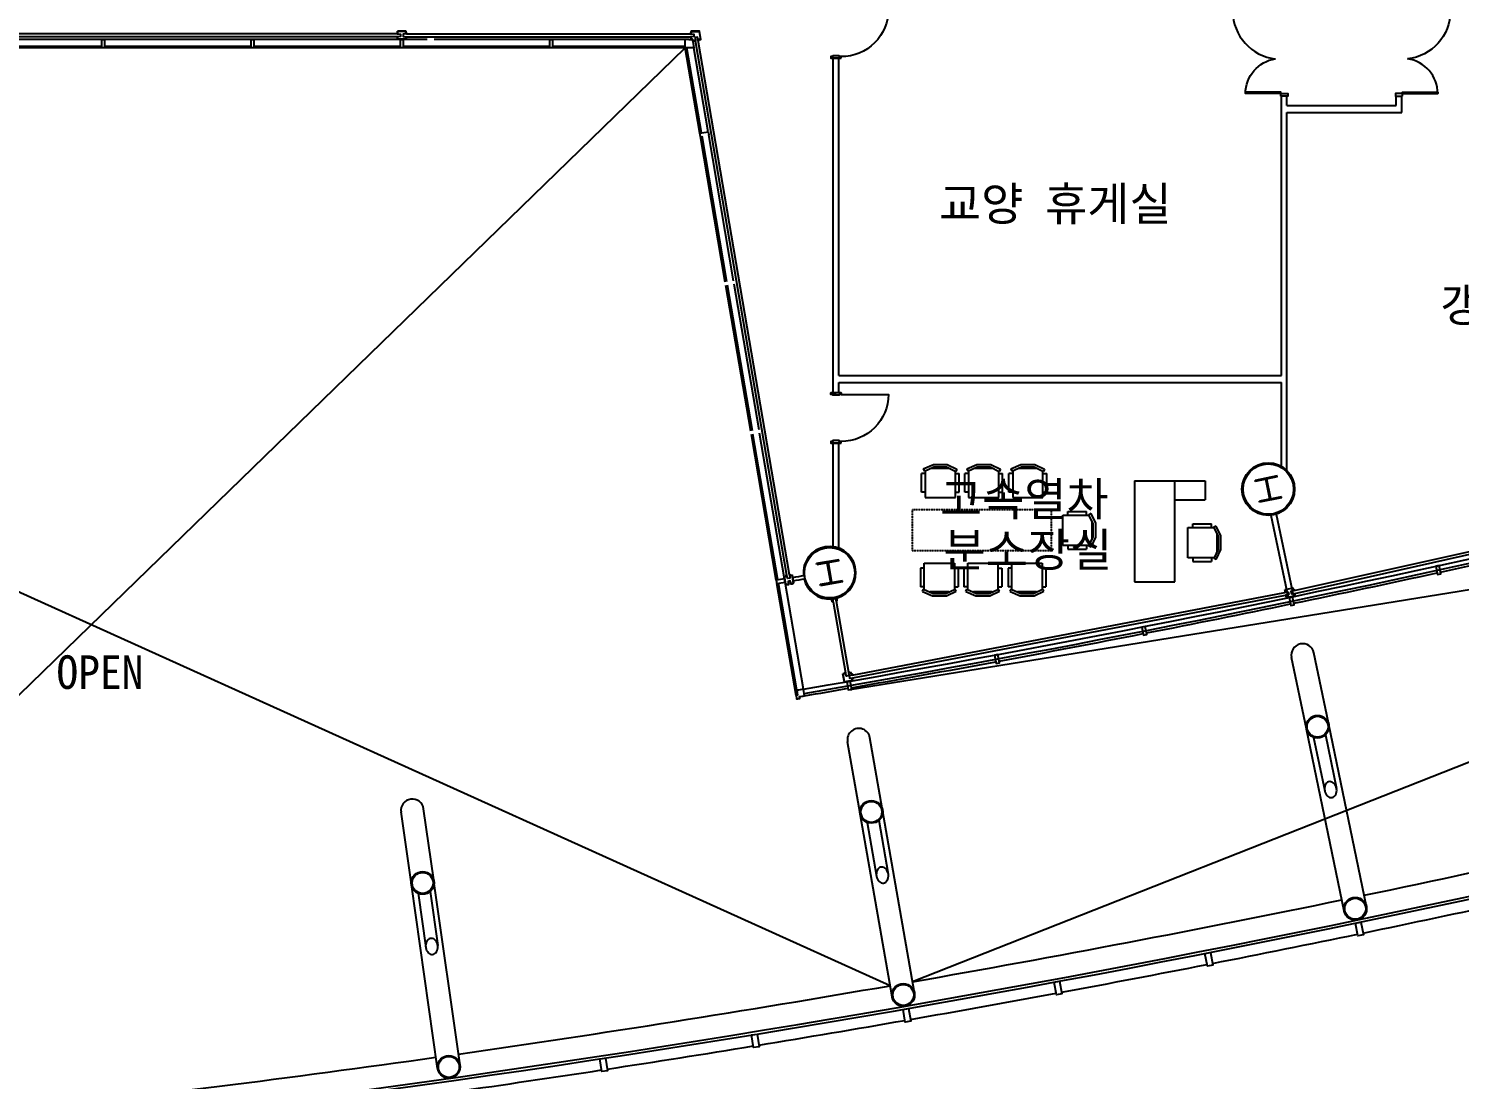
# Model space of a CAD drawing. Header units: millimetres. Extents: x -90599 to 108401, y -635096 to -480023.
# Drawn here: x 26234 to 51774, y -602418 to -583655 of the extents above; entities that cross this region are included whole.
import ezdxf

# ---------------------------------------------------------------- set-up
doc = ezdxf.new("R2010")
doc.units = ezdxf.units.MM
doc.linetypes.add('HIDDEN', pattern=[0.375, 0.25, -0.125])
doc.layers.add('TT-BASE', color=253, linetype='Continuous')
doc.styles.get("Standard").update_dxf_attribs({"font": 'GulimChe.ttf'})

# ---------------------------------------------------------------- blocks, each defined once
blk = doc.blocks.new('1P-F407')
at = {"color": 0}
for p, q in [((-336, -12), (-137, 79)), ((-315, -57), (-126, 29)), ((186, 0), (-186, 0)), ((-137, 79), (139, 79)), ((-126, 29), (127, 29)), ((127, 29), (310, -59)), ((139, 79), (331, -14)), ((-300, -104), (-375, -104)), ((-375, -475), (-375, -104)), ((-336, -12), (-315, -57)), ((-300, -50), (-300, -575)), ((300, -575), (300, -54)), ((300, -104), (375, -104)), ((331, -14), (310, -59)), ((375, -475), (375, -104)), ((-300, -475), (-375, -475)), ((300, -475), (375, -475)), ((-300, -575), (300, -575))]:
    blk.add_line(p, q, dxfattribs=at)

msp = doc.modelspace()

# ---------------------------------------------------------------- linework, layer by layer
at = {"layer": 'TT-BASE', "linetype": 'Continuous'}
for p, q in [((89710, -581846), (42012, -600675)), ((17596, -603778), (37955, -584001)), ((40896, -595459), (91844, -587225)), ((15372, -588876), (41612, -600744))]:
    msp.add_line(p, q, dxfattribs=at)
at = {"layer": 'TT-BASE'}
for p, q in [((32811, -583751), (24956, -583751)), ((32811, -583801), (24956, -583801)), ((32971, -583701), (32821, -583701)), ((32821, -583731), (32821, -583701)), ((32821, -583851), (32821, -583821)), ((32966, -583706), (32826, -583706)), ((32826, -583752), (32826, -583706)), ((32826, -583846), (32826, -583800)), ((32966, -583846), (32826, -583846)), ((32966, -583752), (32966, -583706)), ((32966, -583846), (32966, -583800)), ((32971, -583731), (32971, -583701)), ((32971, -583851), (32971, -583821)), ((32981, -583751), (38048, -583751)), ((32981, -583801), (38048, -583801)), ((33346, -583851), (24996, -583851)), ((24996, -583971), (27538, -583971)), ((37955, -584001), (24996, -584001)), ((27588, -583971), (30204, -583971)), ((30254, -583971), (32871, -583971)), ((32971, -583851), (32821, -583851)), ((32921, -583971), (35538, -583971)), ((38018, -583851), (33471, -583851)), ((35588, -583971), (37955, -583971)), ((38215, -585521), (37955, -584001)), ((38244, -585516), (37985, -584001)), ((38363, -585496), (38107, -584001)), ((39768, -593419), (38137, -583875)), ((39817, -593410), (38186, -583867)), ((40741, -584185), (40551, -584185)), ((40596, -590158), (40596, -584185)), ((40696, -589851), (40696, -584185)), ((48596, -589851), (48596, -584862)), ((48696, -585026), (48696, -584862)), ((48696, -585026), (48696, -584862)), ((50646, -585026), (50646, -584862)), ((50746, -585151), (50746, -584862)), ((48696, -585026), (50646, -585026)), ((48696, -591574), (48696, -585151)), ((48696, -585151), (50746, -585151)), ((38670, -588183), (38225, -585580)), ((38699, -588178), (38255, -585575)), ((38818, -588157), (38373, -585555)), ((39125, -590844), (38680, -588242)), ((39154, -590839), (38709, -588237)), ((39273, -590819), (38828, -588216)), ((40696, -589851), (48596, -589851)), ((40696, -589976), (48596, -589976)), ((40696, -590158), (40696, -589976)), ((48596, -591492), (48596, -589976)), ((40741, -590158), (40551, -590158)), ((39580, -593505), (39135, -590903)), ((39609, -593500), (39164, -590898)), ((39728, -593480), (39283, -590878)), ((40741, -591058), (40551, -591058)), ((40596, -592926), (40596, -591058)), ((40696, -592953), (40696, -591058)), ((45977, -591732), (45977, -593536)), ((45977, -591732), (47237, -591732)), ((46697, -593536), (46697, -591732)), ((47237, -591732), (47237, -592069)), ((48519, -591641), (48127, -591722)), ((48131, -591742), (48127, -591722)), ((48523, -591661), (48131, -591742)), ((48390, -592056), (48317, -591703)), ((48410, -592052), (48337, -591699)), ((48523, -591661), (48519, -591641)), ((48596, -592013), (48204, -592094)), ((48600, -592033), (48596, -592013)), ((48826, -593690), (56498, -591975)), ((46697, -592069), (47237, -592069)), ((48208, -592114), (48204, -592094)), ((48600, -592033), (48208, -592114)), ((48837, -593739), (56510, -592024)), ((48410, -592345), (48715, -593816)), ((48506, -592325), (48811, -593796)), ((40694, -593140), (40300, -593209)), ((40304, -593229), (40300, -593209)), ((40698, -593160), (40304, -593229)), ((40553, -593551), (40491, -593196)), ((40572, -593547), (40511, -593193)), ((40698, -593160), (40694, -593140)), ((39720, -593436), (39749, -593431)), ((39745, -593584), (39720, -593436)), ((39726, -593440), (39771, -593432)), ((39749, -593578), (39726, -593440)), ((40064, -595451), (39738, -593539)), ((39818, -593424), (39864, -593416)), ((39838, -593415), (39868, -593410)), ((39842, -593562), (39887, -593554)), ((39887, -593554), (39864, -593416)), ((39893, -593558), (39868, -593410)), ((40760, -593514), (40366, -593583)), ((40763, -593534), (40369, -593603)), ((40763, -593534), (40760, -593514)), ((45977, -593536), (46697, -593536)), ((39932, -595565), (39590, -593565)), ((39946, -595471), (39619, -593559)), ((39745, -593584), (39775, -593579)), ((39749, -593578), (39795, -593570)), ((39864, -593563), (39893, -593558)), ((40369, -593603), (40366, -593583)), ((40937, -595198), (48659, -593725)), ((40945, -595247), (48669, -593774)), ((48806, -593644), (48659, -593674)), ((48665, -593703), (48659, -593674)), ((48802, -593649), (48665, -593678)), ((48674, -593723), (48665, -593678)), ((48689, -593821), (48683, -593791)), ((48693, -593815), (48684, -593770)), ((48836, -593790), (48689, -593821)), ((48830, -593787), (48693, -593815)), ((48811, -593695), (48802, -593649)), ((48812, -593673), (48806, -593644)), ((48830, -593787), (48821, -593741)), ((48836, -593790), (48830, -593761)), ((40596, -593888), (40818, -595158)), ((40646, -593880), (40867, -595149)), ((49436, -596053), (49176, -594800)), ((49043, -596159), (48778, -594882)), ((40800, -595171), (40770, -595176)), ((40796, -595324), (40770, -595176)), ((40822, -595172), (40776, -595180)), ((40800, -595318), (40776, -595180)), ((40944, -595298), (40796, -595324)), ((40938, -595294), (40800, -595318)), ((40914, -595156), (40869, -595164)), ((40918, -595151), (40889, -595156)), ((40922, -595202), (40914, -595156)), ((40923, -595180), (40918, -595151)), ((40938, -595294), (40930, -595249)), ((40944, -595298), (40939, -595269)), ((50114, -599329), (49441, -596080)), ((41472, -597578), (41252, -596318)), ((49716, -599412), (49043, -596163)), ((49171, -596312), (49369, -597266)), ((49383, -596268), (49581, -597222)), ((41076, -597672), (40852, -596388)), ((33465, -598853), (33284, -597586)), ((42047, -600875), (41477, -597606)), ((33066, -598935), (32882, -597643)), ((41647, -600945), (41077, -597676)), ((41200, -597829), (41367, -598789)), ((41413, -597792), (41580, -598752)), ((33936, -602166), (33469, -598881)), ((33534, -602223), (33066, -598938)), ((33185, -599095), (33322, -600060)), ((33399, -599065), (33536, -600029))]:
    msp.add_line(p, q, dxfattribs=at)
for points in [[(40741, -583315), (41581, -583315, -0.414214), (40741, -584155, -0.414214)], [(48584, -583345), (47729, -583345, 0.383608), (48493, -584195, 0.383608)], [(50759, -583345), (51614, -583345, -0.383608), (50849, -584195, -0.383608)], [(48584, -584817), (47955, -584817, -0.372662), (48493, -584195, -0.372662)], [(50759, -584817), (51387, -584817, 0.372662), (50849, -584195, 0.372662)], [(38225, -585580), (38215, -585521, 0.000151), (38363, -585496), (38373, -585555)], [(40741, -590188), (41581, -590188, -0.414214), (40741, -591028, -0.414214)], [(40085, -595569), (40064, -595451, -0.000117), (39946, -595471), (39961, -595559, -0.000029), (39932, -595565), (39942, -595624, 0.000059), (40001, -595614), (39996, -595584, 0.000088), (40085, -595569, 0.000088)]]:
    msp.add_lwpolyline(points, format="xyb", dxfattribs=at)
for points in [[(32821, -583731), (32811, -583731), (32811, -583751), (32871, -583756), (32871, -583796), (32811, -583801), (32811, -583821), (32821, -583821)], [(32971, -583731), (32981, -583731), (32981, -583751), (32921, -583756), (32921, -583796), (32981, -583801), (32981, -583821), (32971, -583821)], [(38058, -583731), (38048, -583731), (38048, -583751), (38108, -583756), (38108, -583796), (38048, -583801), (38048, -583821), (38058, -583821)], [(38204, -583854), (38233, -583849), (38208, -583701), (38058, -583701), (38058, -583731)], [(38058, -583821), (38058, -583851), (38082, -583851), (38086, -583874), (38115, -583869)], [(38063, -583752), (38063, -583706), (38204, -583706), (38228, -583845), (38182, -583852)], [(38135, -583860), (38090, -583868), (38086, -583846), (38063, -583846), (38063, -583800)], [(38204, -583854), (38206, -583864), (38186, -583867), (38171, -583809), (38131, -583816), (38137, -583875), (38117, -583879), (38115, -583869)], [(38018, -583851), (38082, -583851), (38107, -584001), (37955, -584001), (37955, -583851)], [(48584, -584817), (48584, -584791), (47955, -584791), (47955, -584817)], [(50759, -584817), (50759, -584791), (51387, -584791), (51387, -584817)], [(40709, -590158), (40741, -590158), (40741, -590188), (40701, -590188), (40701, -590203), (40591, -590203), (40591, -590188), (40551, -590188), (40551, -590158), (40651, -590158)], [(39838, -593415), (39836, -593406), (39817, -593409), (39822, -593469), (39783, -593476), (39767, -593417), (39748, -593421), (39749, -593431)], [(39864, -593563), (39865, -593573), (39845, -593577), (39830, -593518), (39791, -593525), (39796, -593585), (39776, -593588), (39775, -593579)], [(48665, -593703), (48655, -593705), (48659, -593725), (48719, -593718), (48727, -593757), (48669, -593774), (48673, -593793), (48683, -593791)], [(48812, -593673), (48822, -593671), (48826, -593690), (48768, -593708), (48776, -593747), (48836, -593739), (48840, -593759), (48830, -593761)], [(40642, -593865), (40663, -593861), (40654, -593812), (40566, -593828), (40574, -593877), (40595, -593873)], [(40889, -595156), (40887, -595146), (40867, -595149), (40873, -595209), (40833, -595216), (40818, -595158), (40798, -595161), (40800, -595171)], [(40923, -595180), (40933, -595178), (40937, -595198), (40878, -595213), (40885, -595253), (40945, -595247), (40949, -595267), (40939, -595269)]]:
    msp.add_lwpolyline(points, dxfattribs=at)
for points in [[(27588, -584001), (27538, -584001), (27538, -583851), (27588, -583851)], [(30254, -584001), (30204, -584001), (30204, -583851), (30254, -583851)], [(32921, -584001), (32871, -584001), (32871, -583851), (32921, -583851)], [(35588, -584001), (35538, -584001), (35538, -583851), (35588, -583851)], [(40741, -584185), (40741, -584155), (40701, -584155), (40701, -584140), (40591, -584140), (40591, -584155), (40551, -584155), (40551, -584185)], [(48584, -584862), (48584, -584817), (48709, -584817), (48709, -584862)], [(50759, -584862), (50759, -584817), (50634, -584817), (50634, -584862)], [(40741, -591058), (40741, -591028), (40701, -591028), (40701, -591013), (40591, -591013), (40591, -591028), (40551, -591028), (40551, -591058)], [(51412, -593242), (51353, -593255), (51385, -593402), (51444, -593389)], [(40596, -593888), (40593, -593838), (40632, -593831), (40646, -593880), (40660, -593877), (40659, -593867), (40669, -593865), (40658, -593806), (40560, -593823), (40570, -593883), (40580, -593881), (40582, -593891)], [(48792, -593800), (48733, -593812), (48764, -593959), (48823, -593946)], [(46167, -594329), (46108, -594341), (46137, -594488), (46196, -594476)], [(43536, -594831), (43477, -594842), (43504, -594990), (43563, -594979)], [(40900, -595306), (40841, -595316), (40866, -595464), (40926, -595454)], [(50016, -599608), (50062, -599834), (49964, -599854), (49918, -599629)], [(47329, -600151), (47373, -600376), (47275, -600396), (47231, -600170)], [(44637, -600665), (44679, -600891), (44581, -600909), (44539, -600683)], [(41940, -601151), (41980, -601377), (41881, -601394), (41842, -601168)], [(39238, -601608), (39275, -601835), (39176, -601851), (39139, -601624)], [(36531, -602037), (36566, -602265), (36467, -602280), (36432, -602052)]]:
    msp.add_lwpolyline(points, close=True, dxfattribs=at)
at = {"layer": 'TT-BASE', "linetype": 'HIDDEN'}
msp.add_lwpolyline([(42005, -592251), (42005, -592972), (44492, -592972), (44492, -592251)], close=True, dxfattribs=at)
at = {"layer": 'TT-BASE'}
msp.add_lwpolyline([(39738, -593539), (39728, -593480, -0.000149), (39580, -593505), (39590, -593565, 0.000149)], format="xyb", close=True, dxfattribs=at)
at = {"layer": 'TT-BASE', "flags": 128}
for points in [[(49500, -597386), (49519, -597380), (49537, -597369), (49553, -597353), (49566, -597334), (49576, -597311), (49582, -597286), (49584, -597259), (49582, -597232), (49577, -597205), (49567, -597180), (49555, -597157), (49539, -597137), (49521, -597121), (49501, -597109), (49481, -597102), (49460, -597101), (49440, -597104), (49421, -597113), (49404, -597126), (49389, -597144), (49378, -597165), (49370, -597189), (49366, -597215), (49366, -597242), (49370, -597269), (49377, -597296), (49388, -597320), (49402, -597342), (49419, -597360), (49438, -597374), (49458, -597383), (49479, -597387)], [(41494, -598913), (41514, -598908), (41533, -598897), (41549, -598882), (41562, -598863), (41573, -598841), (41580, -598816), (41583, -598789), (41582, -598762), (41577, -598735), (41568, -598709), (41556, -598685), (41541, -598665), (41524, -598648), (41505, -598636), (41484, -598629), (41464, -598626), (41443, -598629), (41424, -598637), (41407, -598650), (41392, -598667), (41380, -598688), (41371, -598712), (41366, -598738), (41365, -598765), (41368, -598792), (41375, -598819), (41385, -598843), (41398, -598865), (41415, -598884), (41433, -598899), (41453, -598908), (41474, -598913)], [(33445, -600188), (33465, -600183), (33484, -600173), (33500, -600159), (33515, -600140), (33526, -600118), (33533, -600093), (33537, -600067), (33537, -600039), (33533, -600012), (33525, -599986), (33514, -599962), (33500, -599941), (33483, -599924), (33464, -599911), (33444, -599903), (33423, -599900), (33403, -599903), (33383, -599910), (33366, -599922), (33350, -599939), (33337, -599959), (33328, -599983), (33322, -600009), (33320, -600036), (33322, -600063), (33328, -600090), (33338, -600115), (33351, -600137), (33366, -600156), (33384, -600171), (33404, -600182), (33424, -600187)]]:
    msp.add_lwpolyline(points, close=True, dxfattribs=at)
at = {"layer": 'TT-BASE'}
for centre, radius in [((48363, -591878), 470), ((48363, -591878), 450), ((40532, -593372), 450), ((49242, -596121), 203), ((49242, -596121), 187), ((41277, -597641), 203), ((41277, -597641), 187), ((33267, -598910), 203), ((33267, -598910), 187), ((49915, -599371), 203), ((49915, -599371), 187), ((41847, -600910), 203), ((41847, -600910), 187), ((33735, -602195), 203), ((33735, -602195), 187)]:
    msp.add_circle(centre, radius, dxfattribs=at)
for centre, radius, start, end in [((-3104, -343351), 255769, 279.7168, 292.49328), ((-3104, -343351), 255844, 279.7168, 292.5), ((-3104, -343351), 261705, 274.25657, 291.29879), ((-3104, -343351), 261655, 274.30036, 291.2725), ((-3104, -343351), 255889, 282.30672, 282.89328), ((40532, -593372), 470, 286.0069, 186.187), ((-2649, -346012), 251070, 279.75134, 279.79969), ((-2649, -346012), 251130, 279.75134, 279.7997), ((40532, -593372), 470, 193.5063, 273.7931), ((-3104, -343351), 255889, 281.70672, 282.29328), ((-3104, -343351), 255889, 281.10672, 281.69328), ((-3104, -343351), 255889, 280.50672, 281.09328), ((48977, -594841), 203, 11.7011, 191.7011), ((-3104, -343351), 255889, 279.90672, 280.49328), ((-3104, -343351), 255889, 279.71679, 279.89328), ((41052, -596353), 203, 9.9011, 189.9011), ((33083, -597615), 203, 8.1011, 188.1011), ((-3104, -343351), 261249, 281.74457, 283.45543), ((-3104, -343351), 261249, 279.94457, 281.65543), ((-3104, -343351), 261905, 281.71094, 282.28906), ((-3104, -343351), 261905, 281.11094, 281.68906), ((-3104, -343351), 261905, 280.51094, 281.08906), ((-3104, -343351), 261249, 278.14457, 279.85543), ((-3104, -343351), 261905, 279.91094, 280.48906), ((-3104, -343351), 261905, 279.31094, 279.88906), ((-3104, -343351), 261905, 278.71094, 279.28906), ((-3104, -343351), 261249, 276.34457, 278.05543), ((-3104, -343351), 261905, 278.11094, 278.68906)]:
    msp.add_arc(centre, radius, start, end, dxfattribs=at)

# ---------------------------------------------------------------- block references
at = {"layer": 'TT-BASE', "xscale": 0.8999999999068677, "yscale": 0.8999999999068677, "zscale": 0.8999999999068677}
for p in [(42507, -591508), (43282, -591508), (44070, -591508)]:
    msp.add_blockref('1P-F407', p, dxfattribs=at)
at = {"layer": 'TT-BASE', "xscale": -0.8999999999068677, "yscale": 0.8999999999068677, "zscale": 0.9}
for p, rotation in [((45211, -592614), 270), ((47445, -592835), 270), ((42492, -593715), 180), ((43267, -593715), 180), ((44056, -593715), 180)]:
    msp.add_blockref('1P-F407', p, dxfattribs=dict(at, rotation=rotation))

# ---------------------------------------------------------------- texts
at = {"layer": 'TT-BASE'}
for s, p in [('교양 휴게실', (42485, -587083)), ('갱의실', (51429, -588890)), ('고속열차 ', (42502, -592356)), ('분소장실', (42564, -593263)), ('OPEN', (26731, -595446))]:
    msp.add_text(s, height=600, dxfattribs=at).set_placement(p)

doc.saveas('drawing.dxf')
